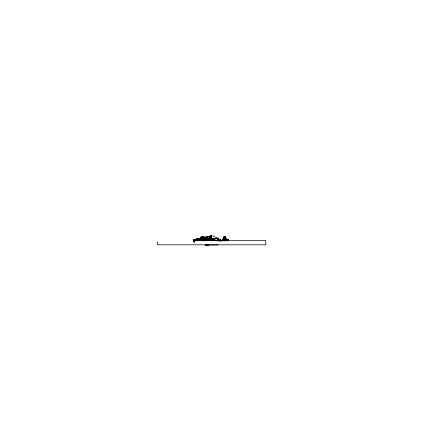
<?xml version="1.0" encoding="UTF-8"?>
<svg xmlns="http://www.w3.org/2000/svg" width="431" height="431" viewBox="0 0 431 431"><rect width="100%" height="100%" fill="white"/><g stroke="black" fill="none" stroke-linecap="round" stroke-linejoin="round"><path stroke-width="0.65" d="M202.301 240.649C198.944 240.32 204.38 240.212 202.333 240.487L202.02 240.379L202.516 240.557M206.896 240.719L207.974 240.676M211.309 236.215C209.391 236.565 212.871 235.989 210.899 236.538M225.165 239.749L225.72 239.814L224.379 239.582L225.639 240.148L222.946 240.509L225.747 240.32L223.355 239.965L223.657 240.04L222.606 240.315L224.928 239.9L224.244 239.517M225.391 238.963L225.833 239.313L224.594 238.871L223.538 239.135L225.736 239.237L222.935 238.365L224.406 237.993L225.882 238.37L224.007 238.084M194.386 240.881C193.174 240.412 194.219 241.074 194.322 241.182L194.101 241.144M223.845 240.288L225.774 240.39L223.851 240.304L225.72 240.223L223.84 239.905L225.402 239.787L223.544 239.652M209.811 239.48C211.696 239.62 216.168 240.089 209.811 239.517C210.123 240.169 212.138 239.652 214.708 239.857L211.136 238.348L211.093 239.857M225.515 239.889L223.263 239.819L223.721 239.534L225.763 239.927L222.595 239.992L223.942 239.668M201.169 240.412L202.161 240.665M202.441 240.595C199.661 239.566 202.689 240.67 202.71 240.617M193.982 241.694C194.489 241.414 193.487 241.392 194.349 241.554M202.08 240.428L201.169 240.342L201.471 240.212M224.384 240.277C223.01 239.582 222.671 240.32 224.89 240.369M206.638 240.245L208.108 240.6M207.548 239.561L208.151 239.647M224.255 236.813L223.921 236.958L225.456 237.066M201.18 240.67C201.762 240.778 201.46 240.455 201.422 240.417M193.853 241.694C194.349 240.369 193.858 241.295 194.203 240.961M201.568 240.412C201.412 240.789 201.449 240.094 201.449 240.256M201.902 239.232L201.396 239.41M224.793 240.536L222.805 240.724L224.799 240.525L224.389 240.735L222.843 240.633L225.553 240.191L222.849 240.175L224.826 239.83L222.935 239.927L223.921 239.733M224.783 240.067L223.926 240.002L225.725 239.9M223.808 240.487C226.469 239.997 221.006 240.062 225.138 240.196M224.939 240.035L225.526 240.212L223.684 240.546M194.667 239.851L193.454 240.099L195.744 239.841M199.903 239.846L200.991 239.437L199.736 239.83M202.64 240.724C201.153 240.094 203.707 240.913 202.446 240.525M202.371 239.27L203.303 239.42L201.336 238.699L200.318 239.216L200.981 239.119M202.387 239.841L203.303 239.943L200.566 239.959M224.917 240.315L223.673 240.229L225.553 240.186M223.845 240.568L224.772 240.46L222.892 240.6L223.592 240.466M207.333 239.733C208.749 239.841 206.638 239.695 207.645 239.647M224.459 237.287C225.558 237.416 223.495 237.427 224.449 237.276L224.847 237.368M194.537 240.676L194.295 240.692M210.829 239.62L209.784 239.491C210.624 238.758 213.474 239.9 212.338 239.555M195.001 239.781L194.047 239.954L195.679 239.846M201.32 240.272L201.358 240.067M225.386 240.73L223.845 240.218L224.89 240.423M202.64 240.202L201.072 240.509M194.063 240.74C192.943 240.617 195.906 239.992 193.594 240.46M211.502 236.942L210.517 237.379L211.039 237.158C211.944 236.888 210.107 237.826 210.624 237.341C210.447 236.738 212.375 237.039 210.614 237.05M200.512 240.191C201.315 239.501 204.057 240.821 201.546 240.229L193.734 240.196M207.149 237.152L204.903 237.152C203.761 239.598 209.741 237.61 204.903 238.101L211.271 235.412L218.512 238.467L218.431 238.849L212.063 238.849M223.834 240.724L224.416 240.794M207.456 240.035L208.2 240.137M224.093 237.772C230.1 238.984 220.327 237.098 225.575 238.02M202.053 238.682L204.138 238.607L202.565 238.774M204.504 240.385C204.65 240.331 204.122 240.703 205.204 240.503C202.349 240.024 206.282 240.525 205.522 240.487M194.817 240.39L193.697 240.676L194.575 240.417M227.078 240.708L228.155 240.45L226.717 240.6L227.563 240.331M224.379 239.372C222.369 239.916 224.26 239.512 224.599 239.453C227.175 239.641 222.972 239.065 224.33 239.356C225.607 240.234 226.717 239.14 224.072 239.006M223.651 240.067L224.12 240.164L223.026 240.379M227.805 240.234L228.214 240.272L227.245 240.132L228.225 240.347L226.701 240.509L227.568 240.191M211.443 236.711C211.098 236.953 210.43 236.63 211.158 236.452M223.592 240.552L222.897 240.713L225.941 240.697M201.778 238.176L202.522 238.127L200.798 238.483L202.71 238.295L201.983 238.106L203.287 238.779L204.132 238.591L203.12 238.214L204.24 238.445L202.834 238.041L200.965 238.16L202.091 237.707C198.917 237.648 204.019 238.025 201.972 237.745M223.791 240.137L225.655 240.04L224.287 239.598L224.766 239.744M205.431 240.724C202.645 240.148 206.438 241.048 205.048 240.439M201.126 239.9L203.61 239.932L202.586 239.862L203.254 240.18L201.299 239.534L199.774 239.765L201.466 239.388L202.554 239.652L201.148 239.2L200.043 239.437L202.241 238.93L201.611 239.049M206.858 239.83C207.359 240.191 206.417 239.679 207.074 239.76M224.039 240.072L225.009 239.701L225.672 239.943L224.492 239.862L225.618 239.889L224.352 239.167M206.907 239.922L206.896 239.006M201.164 239.103L203.26 239.48L202.139 239.334L202.064 239.717M195.943 239.814L193.605 239.911M223.953 239.948L225.569 239.771M209.795 239.857C208.841 238.063 210.355 236.894 211.766 237.643L210.35 237.653L210.657 237.416M194.952 239.571L195.76 239.674L193.864 239.609L194.844 239.313L195.873 239.55L194.844 239.313L193.912 239.652L195.906 239.749L194.591 239.614M223.145 239.841L222.849 240.078L223.845 239.798C225.348 239.76 225.327 239.361 225.095 239.625M195.081 240.186C194.489 239.679 193.541 240.142 194.074 240.169L201.994 240.293L203.195 239.868C200.905 238.839 204.526 240.212 202.683 239.711M201.519 238.634L202.683 238.952L200.663 238.693C200.652 239.065 203.006 238.472 199.785 239.517M204.633 240.649L205.102 240.724M210.872 237.718L210.953 237.4M202.344 236.63C200.129 237.276 203.858 236.096 201.827 236.56L201.622 236.91L201.229 236.657C202.182 236.269 200.307 237.61 202.344 236.63L203.992 237.018M204.569 240.304L205.382 240.53L203.982 240.207L205.415 240.358L204.569 240.094M211.346 239.83L212.602 240.11L211.352 239.819L209.175 240.439L211.352 239.819L212.478 240.019L211.061 239.631L211.637 239.83M224.95 240.126L225.639 240.029L224.917 239.781C223.878 240.132 225.375 240.223 223.915 240.266M224.799 239.582L225.3 240.045L223.684 239.846M206.751 240.207C208.195 239.566 204.623 240.6 207.246 239.932M209.913 238.408C210.894 238.483 209.822 238.154 212.348 238.726C214.994 238.855 208.76 238.984 210.964 238.774L212.892 239.221L211.007 238.785L211.071 239.124L212.785 239.464L211.109 239.14L212.214 239.555M223.371 239.992L224.82 239.884M204.93 240.687L204.45 240.713L204.623 240.369M194.085 240.999L193.621 241.171L194.349 241.026M194.349 241.241L193.611 241.376L194.101 241.5M194.365 240.498L193.955 240.6L194.839 240.148L193.497 240.229L194.629 240.266M210.894 239.684L211.125 239.647M211.578 238.537C212.327 240.401 210.15 239.69 211.158 239.62M206.341 240.353L206.072 240.514L207.667 240.401L206.093 240.347L207.219 240.272M202.495 236.403L201.589 236.436M204.52 239.889L205.431 240.266L203.917 240.035L205.156 239.765L203.664 239.658L205.544 239.555L203.847 239.464M224.939 240.11L225.704 240.078M194.252 240.881L193.966 240.724L194.58 240.563M201.072 238.65C198.454 238.882 203.41 238.327 201.686 238.51L200.959 238.645M202.058 239.377C204.65 239.851 198.853 238.704 202.495 239.458M194.618 240.509L193.885 240.541L265.787 240.417L265.787 244.803L157.504 244.803L157.504 241.769M208.001 240.73L206.239 240.396L208.453 240.514M207.446 239.437L208.238 239.593L207.397 239.501L207.834 239.447M224.045 236.587C228.883 237.352 221.313 236.36 224.837 236.641M224.028 239.442L223.867 239.06M206.39 240.735L207.085 240.681L206.228 240.406M194.807 239.372C197.436 239.598 193.815 239.415 194.898 239.625M201.8 236.791L202.155 236.43M208.782 236.506C204.175 237.503 206.902 236.398 209.374 236.63M225.327 240.525L225.844 240.573L225.391 240.331L223.737 240.713M227.53 239.555L228.619 239.749L227.568 239.501L226.587 239.798L228.425 239.992L226.647 239.981L228.468 239.9L226.609 239.819L227.53 239.555L228.285 239.706M212.311 239.286L210.958 239.086L210.7 238.569L209.665 238.758L210.942 238.365L209.525 238.435L212.036 238.241L211.486 238.009M210.662 239.841C211.001 238.946 211.74 239.722 211.045 239.717M194.23 240.072L194.968 239.717L194.968 240.175M224.74 240.212L223.818 240.072L225.009 239.841M225.305 239.835C224.465 239.641 226.83 239.377 223.436 239.954M196.089 239.889L195.076 239.787L195.663 239.787M222.854 240.164L223.732 240.04M224.325 236.387C225.564 236.193 223.161 236.673 224.621 236.339M195.313 239.571L194.656 239.507M227.455 239.851L227.757 239.911M210.387 239.803L211.33 239.873M223.522 240.256L223.77 240.245M223.355 239.965L224.643 240.083L224.282 239.884L225.047 239.733L223.969 239.986M201.53 236.738C201.229 237.325 204.272 236.743 204.305 237.082M202.301 240.299L203.184 240.229L202.247 239.814M224.734 240.579L226.307 240.746M202.597 237.907L201.072 238.063L203.335 238.381L202.258 238.462M194.16 240.977L193.88 241.198L194.252 241.166M201.164 239.027L200.539 239.092L201.352 238.386L202.263 238.602M210.57 238.801L209.617 239.016L210.5 239.038L210.15 239.34L211.152 239.016L210.102 239.151L210.646 239.157M224.912 240.401L223.032 240.724M195.006 239.614C195.965 239.62 194.139 239.614 194.941 239.76M210.721 237.244L211.066 237.179M224.066 240.412L225.009 240.39L223.872 240.611M201.358 239.2L200.415 239.372L200.49 240.175L202.419 240.202M200.56 239.571C201.832 239.006 204.089 239.889 200.846 239.507M223.91 240.493L225.661 240.32M206.708 240.503L208.459 240.563L206.869 240.358L207.618 240.126L208.356 240.309L206.282 240.39M210.851 237.885L209.358 238.084L210.904 237.874L211.228 238.257M224.26 238.607L226.092 238.871L224.379 238.472L223.236 238.763L224.508 238.548C220.209 238.106 226.431 238.257 224.777 238.569M201.972 240.719L201.185 240.487M200.835 238.984L203.141 239.561L202.651 239.453M223.904 239.803L223.129 239.873L224.228 239.803L224.858 240.207M210.382 239.022L210.797 238.839M223.086 240.617L223.42 240.557M194.683 240.142L193.519 240.164L195.054 239.851M223.166 240.239L223.667 240.218M225.532 239.846L225.235 239.819L225.483 239.711M200.862 239.437L203.394 239.582L202.101 239.13L203.48 239.221L202.387 238.963M211.486 237.26L210.958 237.422M194.839 240.148L193.497 240.39L194.887 239.943M223.651 238.639L224.352 238.688L224.362 238.995L223.344 238.844L224.142 238.629M207.613 240.282L208.022 240.374L207.494 240.277M211.352 236.452L210.878 236.711M206.675 240.622L208.038 240.708L206.427 240.563L207.645 240.681L207.074 240.229M225.138 240.59L222.983 240.552M210.888 238.796L213.027 238.979L211.772 238.618L209.945 238.79M224.626 240.73C223.544 240.503 224.567 240.466 224.486 240.385M205.436 239.857L204.563 239.259L203.513 239.507L204.601 239.318M223.635 240.115L224.74 239.927L224.265 239.905M194.273 240.186L194.764 239.992M200.469 239.652L199.962 239.803M199.828 239.771L200.69 239.571M224.95 240.552L223.894 240.444L224.783 240.369M226.647 240.724L227.169 240.6L226.754 240.703M194.095 240.881L193.778 240.897L194.187 240.8M193.939 240.212C194.494 240.169 194.392 239.151 194.86 240.175M209.773 237.718L211.766 237.896L209.31 237.901L210.565 237.713L203.906 240.11L205.468 240.159L204.536 239.781L205.28 239.577L203.744 239.733M225.235 240.002L225.58 240.051M200.97 238.354C199.149 238.699 202.872 237.95 203.044 238.726M211.713 237.88C210.56 238.65 211.001 237.222 210.409 237.815M224.826 239.997L224.018 240.132M201.282 237.066L200.878 237.255L202.091 236.878L204.606 237.454L202.091 236.878L200.582 237.33L202.581 236.958M210.538 238.569L211.917 238.612M211.362 236.511L210.689 236.468L211.643 236.301M211.567 239.857L212.127 239.819M201.417 237.519L200.835 237.578L202.091 237.152L204.477 237.616L202.198 237.373M201.11 238.833L200.555 238.866L203.626 239.006L202.037 239.194M199.925 239.658L200.194 239.701L199.704 239.711M207.155 239.889L206.691 239.744M201.148 239.2L200.469 239.194L201.994 239.232L200.038 239.27M224.045 240.008L224.244 239.954M204.31 240.794L205.172 240.697M227.277 240.148L226.663 240.396L227.25 240.266M194.02 240.266L194.634 239.932L193.821 240.099M204.79 240.687L204.229 240.503M204.375 239.668L204.703 239.668L203.895 239.889M211.238 235.773C212.047 235.762 209.38 235.935 211.605 235.795M223.581 240.724L223.064 240.713L223.592 240.643M224.039 239.83L224.384 239.491L224.599 239.835M210.942 237.012L211.249 237.028M211.201 239.868L214.708 239.889M200.948 238.871L200.049 239.038L202.117 238.704M200.959 238.612L200.738 238.903L201.056 238.86M195.986 239.62L194.704 239.523M208.06 236.813L208.345 236.667L206.476 237.072L208.69 236.813M210.84 236.441L211.637 236.064L210.468 236.156L211.325 236.043M224.222 236.964L224.643 236.899M225.682 240.687L226.016 240.692M223.603 240.078L223.139 240.169M195.098 239.851L195.685 239.814M223.42 240.078L223.188 240.126M224.432 240.008L222.385 240.514L224.503 240.202L223.98 240.277M194.316 240.013L194.58 240.013M224.605 239.922L224.955 239.948M210.684 239.453L211.325 239.313M224.098 240.8L224.842 240.643M218.732 240.622L220.333 239.69L221.938 240.622M218.469 240.837L220.333 239.755L222.202 240.837M194.543 240.234L193.551 240.412M211.454 238.548C212.795 238.699 210.258 237.718 209.622 238.397M194.618 240.724L194.112 240.832L194.429 240.81M201.277 240.654L201.509 240.697M199.817 239.588L200.097 239.501M204.881 240.029L204.262 240.099M207.3 240.724L206.88 240.643L207.16 240.73M201.406 237.583L201.848 237.578L201.169 237.847L204.811 237.605L202.091 237.427L200.62 238.117L202.015 237.573M223.285 240.379L222.574 240.439M223.91 238.736L224.222 238.849M224.432 240.746L224.745 240.665L214.439 240.66M194.882 239.728L195.873 239.55M225.386 239.792L225.532 239.76M201.767 240.406L202.602 240.412M223.42 240.493L223.172 240.6M194.203 241.312L193.81 241.338L194.386 241.096M201.573 240.229L199.084 238.93L196.595 238.93L194.101 240.229M203.319 238.365L201.999 238.09M201.606 236.84L203.416 236.937M201.751 240.186L202.845 240.019M204.224 239.566L205.463 239.631M227.428 239.711L228.037 239.76M226.97 240.692L227.568 240.471L227.584 240.767M224.163 240.045L224.524 240.019L224.185 240.099M224.664 239.771L225.461 239.905M194.537 239.695L193.702 239.981M207.478 237.276L208.065 237.142M194.526 240.59L194.036 240.713L194.376 240.6M201.083 239.83L202.365 240.153L200.528 239.846M224.723 239.614L225.305 239.744M201.67 238.332L202.231 238.51L201.002 238.505M194.543 239.948L194.78 239.792M200.943 239.097L202.726 239.48M201.212 239.447L202.915 239.528L202.187 239.377M224.497 240.638C223.306 240.584 225.607 240.773 223.802 240.541M227.417 240.261L228.177 240.336M204.51 240.347L204.289 240.159M211.034 236.571L210.463 236.694L210.721 236.587M193.514 240.261L194.715 239.948L194.343 239.938M223.01 240.627L223.473 240.633M201.099 238.72C202.161 238.736 200.097 238.79 201.078 238.305M206.589 240.293L206.223 240.363L206.939 240.089L206.233 240.239L206.697 240.218M210.005 239.065L210.333 238.909M227.008 240.703L227.509 240.73M202.101 238.488L200.878 238.839M201.816 238.655L202.117 238.553M204.202 240.724L204.58 240.541M206.643 240.6L206.928 240.633M199.989 239.765L199.752 239.857M210.721 236.614L211.174 236.441M225.171 239.889L225.515 239.932M194.246 241.737L193.745 241.802L194.155 241.565M194.801 240.067L194.451 240.293M204.078 240.708L205.474 240.687M224.944 240.32L225.472 240.175L225.03 240.175M227.611 240.132L227.256 240.25M207.031 239.668L206.557 239.728L207.106 239.69M212.284 240.067L211.265 239.922L211.669 239.895M223.134 240.541L223.592 240.374M200.313 239.862L200.744 239.701M224.503 240.423L224.136 240.595M200.62 239.868L200.819 240.175M224.115 238.65L224.492 238.51M227.396 240.563L226.62 240.713M202.344 240.595L201.708 240.52M206.713 240.573L207.042 240.633M223.457 240.342L223.145 240.455M201.428 240.509L202.931 240.584M211.001 238.693L211.772 238.618M207.661 240.379L207.106 240.487M200.544 239.781L200.14 239.787L201.035 239.593M224.406 240.455L224.939 240.196M211.26 239.857L211.255 238.402M200.776 240.304L201.288 240.175L200.668 240.272M201.444 239.938L201.756 239.835M202.069 238.268L201.713 237.971L204.515 238.041L202.317 237.89M227.568 239.916L226.771 240.142L228.236 240.132M201.158 238.957L199.892 239.35L201.061 239.043M204.267 239.771L210.603 239.857M224.163 238.305L226.076 238.774M204.262 240.579L204.59 240.476M204.219 240.196L204.558 240.094M204.612 240.39L204.935 240.563M224.917 239.911L224.384 239.798L224.756 239.647M194.036 240.212L194.462 240.045M202.947 239.512L203.27 239.237L202.241 238.93M206.584 237.298L207.209 237.158M201.212 240.153L200.614 240.121L200.625 239.684M223.032 240.385L223.463 240.304M223.339 240.719L223.657 240.708L223.387 240.681M201.482 240.606L201.751 240.466M200.916 238.354L201.029 238.435M204.31 240.724L204.499 240.697M224.578 240.73L225.171 240.67M202.247 240.229L203.254 240.18M199.736 239.717L200.313 239.765M206.756 240.051L207.074 240.051L206.799 240.083M223.84 237.212L225.278 237.309L223.452 237.233L224.75 237.147L224.335 237.05M194.101 241.398L193.686 241.419L194.214 241.43M224.185 239.965L224.869 239.873M226.022 238.855L224.723 238.839M223.641 239.577L224.75 239.771M223.22 238.311L224.454 238.009M194.871 239.426L195.766 239.561M224.777 236.382L224.411 236.393M205.28 239.577L204.811 239.819L210.457 239.889M203.103 239.183L202.511 239.297M199.763 239.539L200.173 239.517M201.519 238.909L202.608 238.736M208.324 240.282L207.419 240.169M207.413 240.638L207.112 240.606M193.875 239.873L194.769 239.614M204.235 240.315L204.833 240.363M210.457 238.968L209.838 239.119M210.926 239.394L211.217 239.324L210.527 239.227M224.174 239.765L225.289 239.631M226.97 240.53L227.46 240.444M209.45 237.896L209.466 239.857M195.157 239.426L195.561 239.517M224.05 239.232L223.247 239.426L224.362 239.162M223.861 240.498L224.799 240.681M210.425 239.819L211.276 239.609M207.64 239.765L207.839 239.808M207.435 239.932C209.24 240.153 207.004 239.938 207.855 239.938M224.039 237.61L225.887 237.998L223.958 237.616L224.621 237.643M194.252 240.019L194.715 239.808L194.753 240.175M203.955 240.099L204.714 240.019M206.756 240.514L207.214 240.563L207.063 240.326M211.567 238.273L210.323 237.912M203.982 239.975L204.725 239.895M200.62 239.485L201.466 239.388M224.061 240.595L224.454 240.514L224.163 240.53M227.724 239.965L226.954 240.115M206.379 240.573L206.427 240.697M208.405 236.42L207.866 236.5M194.877 239.324L194.602 239.367M227.6 239.512L227.326 239.555M201.266 238.391L201.961 238.429M200.921 239.248L200.129 239.604M193.972 239.943L194.715 239.841L194.004 239.83M224.998 240.072L225.165 240.099M204.72 237.578L202.182 237.583M195.076 240.175L195.238 239.625M193.573 240.175L194.548 240.094M224.217 240.25L224.535 240.196L223.942 240.212M217.881 240.207L218.291 240.229L217.87 240.175M204.095 239.517L204.709 239.469M203.157 238.327L201.907 238.435M224.4 239.744L224.67 239.798M224.384 240.223L224.67 240.234M211.551 236.026L211.185 235.989M194.122 240.649L193.697 240.665M225.144 239.372L225.553 239.512L224.847 239.534L225.251 239.679M228.387 239.975L227.606 239.911M194.683 240.008L194.429 241.936M203.195 237.142L201.525 237.265M211.034 238.989L211.233 239.108M223.721 239.534L223.371 239.399M202.22 239.997L202.769 240.282M227.331 240.514L226.992 240.52M224.702 240.11L224.314 240.159M209.838 240.218L211.599 239.943M223.899 240.094L224.454 240.153M201.158 238.338L200.56 238.257L201.336 237.885M201.455 238.219C199.634 238.095 202.71 238.192 201.606 238.154M210.996 235.741L211.405 235.789M202.683 237.341L201.514 237.573L201.773 237.255M193.4 240.159L194.715 240.083L194.16 239.938M224.766 240.229L224.508 240.353M223.991 240.557L225.391 240.509M210.781 238.979L212.542 239.135M195.087 239.776L195.529 239.792M201.53 240.132L201.255 240.094M204.116 238.618L202.694 238.876M201.611 239.819L201.185 239.787M201.191 239.162L200.092 239.415L200.059 240.175M211.012 239L210.565 239.302M202.834 239.582L202.225 239.55M224.88 237.626L224.282 237.54M194.182 240.126L194.521 240.234M208.081 238.505L209.164 238.505M218.512 238.467L211.416 238.467L211.481 239.787L211.206 239.674L212.068 239.604M205.134 238.618L205.436 238.833M220.171 240.078L220.494 240.078M217.66 240.212L220.322 240.212M223.581 240.39L228.047 240.331M194.106 241.651L194.429 241.651M194.047 241.99L194.349 241.947M218.264 244.964L205.145 245.126L208.356 245.029M205.436 245.029L208.604 244.964M212.203 239.453L211.395 239.55M225.817 238.316L224.427 238.057M211.917 238.639L211.944 239.846M224.039 240.363L224.454 240.374M208.275 236.506L209.283 236.727M205.167 240.288C204.246 240.035 205.7 240.638 205.145 240.035M193.417 240.191L193.702 240.272M205.183 239.873L204.407 239.728M202.554 237.734L203.475 237.788M203.13 239.146L201.234 238.607M224.185 238.86L224.82 239.033M202.091 237.152L202.78 237.206M204.563 239.674L204.914 239.701M204.806 239.313L204.536 239.27M201.713 239.948L202.155 239.765L201.255 239.544M202.144 238.693L202.958 238.93M227.223 239.943L226.857 239.819M194.57 239.771L194.128 239.631M207.92 240.439L208.459 240.563M207.02 237.136L207.079 237.077M200.954 238.726L201.665 238.806M224.368 238.968L224.68 239.21M225.968 240.73L225.435 240.573L226.108 240.676M201.756 238.429L201.53 238.111M195.588 239.625L195.076 239.507L195.184 240.175M195.076 239.647L195.879 239.841M224.686 238.548L225.58 238.618M201.331 238.86L202.322 239.108M201.449 240.202L200.878 240.169M202.015 238.235L202.392 238.338M200.2 239.706L200.9 239.83M225.521 240.59L225.973 240.568L225.655 240.525M225.424 240.654L225.709 240.73L225.391 240.6M194.963 239.377L195.313 239.48M225.305 240.089L225.348 240.024M210.818 236.064L210.549 236.366M207.613 240.245L208.248 240.45M217.736 240.202L218.118 240.326M208.27 236.878L207.839 236.7M195.254 239.862L194.844 239.593M224.88 239.582L225.224 239.717M209.795 237.783L210.975 238.284M207.726 239.948L207.521 238.742M210.894 238.564L211.179 238.774M195.308 239.846L194.904 239.857L195.141 239.701M225.154 239.658L224.793 239.437M221.577 240.476L221.577 240.945M221.469 240.412L221.469 240.945M221.362 240.353L221.362 240.945M221.254 240.288L221.254 240.945M220.715 239.975L220.715 240.945M220.607 239.911L220.607 240.945M220.494 239.851L220.494 240.837M220.333 239.69L220.386 240.078M220.279 239.787L220.279 240.078M220.171 239.851L220.171 240.837M220.063 239.911L220.063 240.945M219.955 239.975L219.955 240.945M219.411 240.288L219.411 240.945M219.304 240.353L219.304 240.945M219.196 240.412L219.196 240.945M219.088 240.476L219.088 240.945M218.264 238.849L218.264 240.676M218.199 238.849L218.199 240.713M218.113 239.011L218.048 240.525L218.07 239.011M217.941 238.467L217.941 240.994M214.853 238.467L214.853 240.617M214.59 240.008L204.946 239.83M214.53 238.467L214.53 240.617M214.439 240.035L214.439 240.309M214.018 239.566L214.018 239.857M213.851 239.496L213.851 239.857M213.69 239.431L213.69 239.857M213.528 239.361L213.528 239.857M213.367 239.291L213.367 239.857M213.205 239.221L213.205 239.857M213.043 239.157L213.043 239.857M212.882 239.086L212.882 239.857M212.715 239.016L212.715 239.857M212.553 238.946L212.553 239.857M212.391 238.882L212.391 239.857M212.23 238.812L212.23 239.857M212.068 238.742L212.068 239.857M211.74 238.607L211.74 239.857M210.441 238.057L210.441 239.259M210.28 237.987L210.28 239.237M210.118 237.923L210.118 239.21M209.956 237.853L209.956 239.857M209.633 237.853L209.633 239.857M209.304 237.987L209.304 239.857M209.202 239.927L207.058 238.936L207.058 239.857M209.143 238.057L209.121 240.008M208.981 238.127L208.981 239.749M208.97 240.035L208.97 240.309M208.846 239.857L208.82 238.198M208.658 238.262L208.685 239.857M208.496 238.332L208.523 239.857M208.329 238.402L208.356 239.857M208.195 239.415L208.195 239.857M208.168 238.467L208.168 239.404M208.033 239.857L208.006 238.537M207.844 238.607L207.871 239.857M207.683 238.677L207.71 239.857M207.354 238.812L207.386 239.857M207.219 239.857L207.192 238.882M206.735 239.076L206.735 239.857M206.573 239.146L206.573 239.857M206.411 239.21L206.411 239.857M206.379 237.152L206.379 237.481M206.244 239.28L206.244 239.857M206.185 237.152L206.185 237.562M206.083 239.35L206.083 239.857M205.996 237.152L205.996 237.643M205.921 239.415L205.921 239.857M205.802 237.152L205.802 237.723M205.759 239.485L205.759 239.857M205.609 237.152L205.609 237.804M205.598 239.555L205.598 239.857M205.42 237.152L205.42 237.885M205.258 238.849L205.258 239.313M205.226 237.152L205.108 239.857M205.032 237.152L205.032 238.047M201.035 239.905L201.035 240.175M200.927 239.851L200.927 240.175M200.706 239.744L200.706 240.175M200.383 239.577L200.383 240.175M200.275 239.523L200.275 240.175M200.167 239.469L200.167 240.175M199.952 239.361L199.952 240.175M199.844 239.307L199.844 240.175M199.736 239.253L199.736 240.175M199.623 239.2L199.623 240.175M199.515 239.146L199.515 240.175M199.408 239.092L199.408 240.175M199.3 239.038L199.3 240.175M199.192 238.984L199.192 240.175M199.084 238.93L199.084 240.175M198.977 238.93L198.977 240.175M198.869 238.93L198.869 240.175M198.761 238.93L198.761 240.175M198.653 238.93L198.653 240.175M198.54 238.93L198.54 240.175M198.432 238.93L198.432 240.175M198.325 238.93L198.325 240.175M198.217 238.93L198.217 240.175M198.109 238.93L198.109 240.175M198.001 238.93L198.001 240.175M197.894 238.93L197.894 240.175M197.786 238.93L197.786 240.175M197.678 238.93L197.678 240.175M197.57 238.93L197.57 240.175M197.457 238.93L197.457 240.175M197.35 238.93L197.35 240.175M197.242 238.93L197.242 240.175M197.134 238.93L197.134 240.175M197.026 238.93L197.026 240.175M196.919 238.93L196.919 240.175M196.811 238.93L196.811 240.175M196.703 238.93L196.703 240.229M196.676 240.229L196.676 240.81M196.595 238.93L196.595 240.175M196.488 238.984L196.488 240.175M196.38 239.038L196.38 240.175M196.267 239.092L196.267 240.175M196.159 239.146L196.159 240.175M196.051 239.2L196.051 240.175M195.943 239.253L195.943 240.175M195.836 239.307L195.836 240.175M195.728 239.361L195.728 240.175M195.62 239.415L195.62 240.175M195.512 239.469L195.512 240.175M195.405 239.523L195.405 240.175M195.297 239.577L195.297 240.175M194.322 240.067L194.349 242.044M194.214 240.121L194.241 242.044M211.492 240.342L211.594 240.687L211.492 240.342M201.229 237.519L200.674 237.476L201.229 237.519"/></g></svg>
